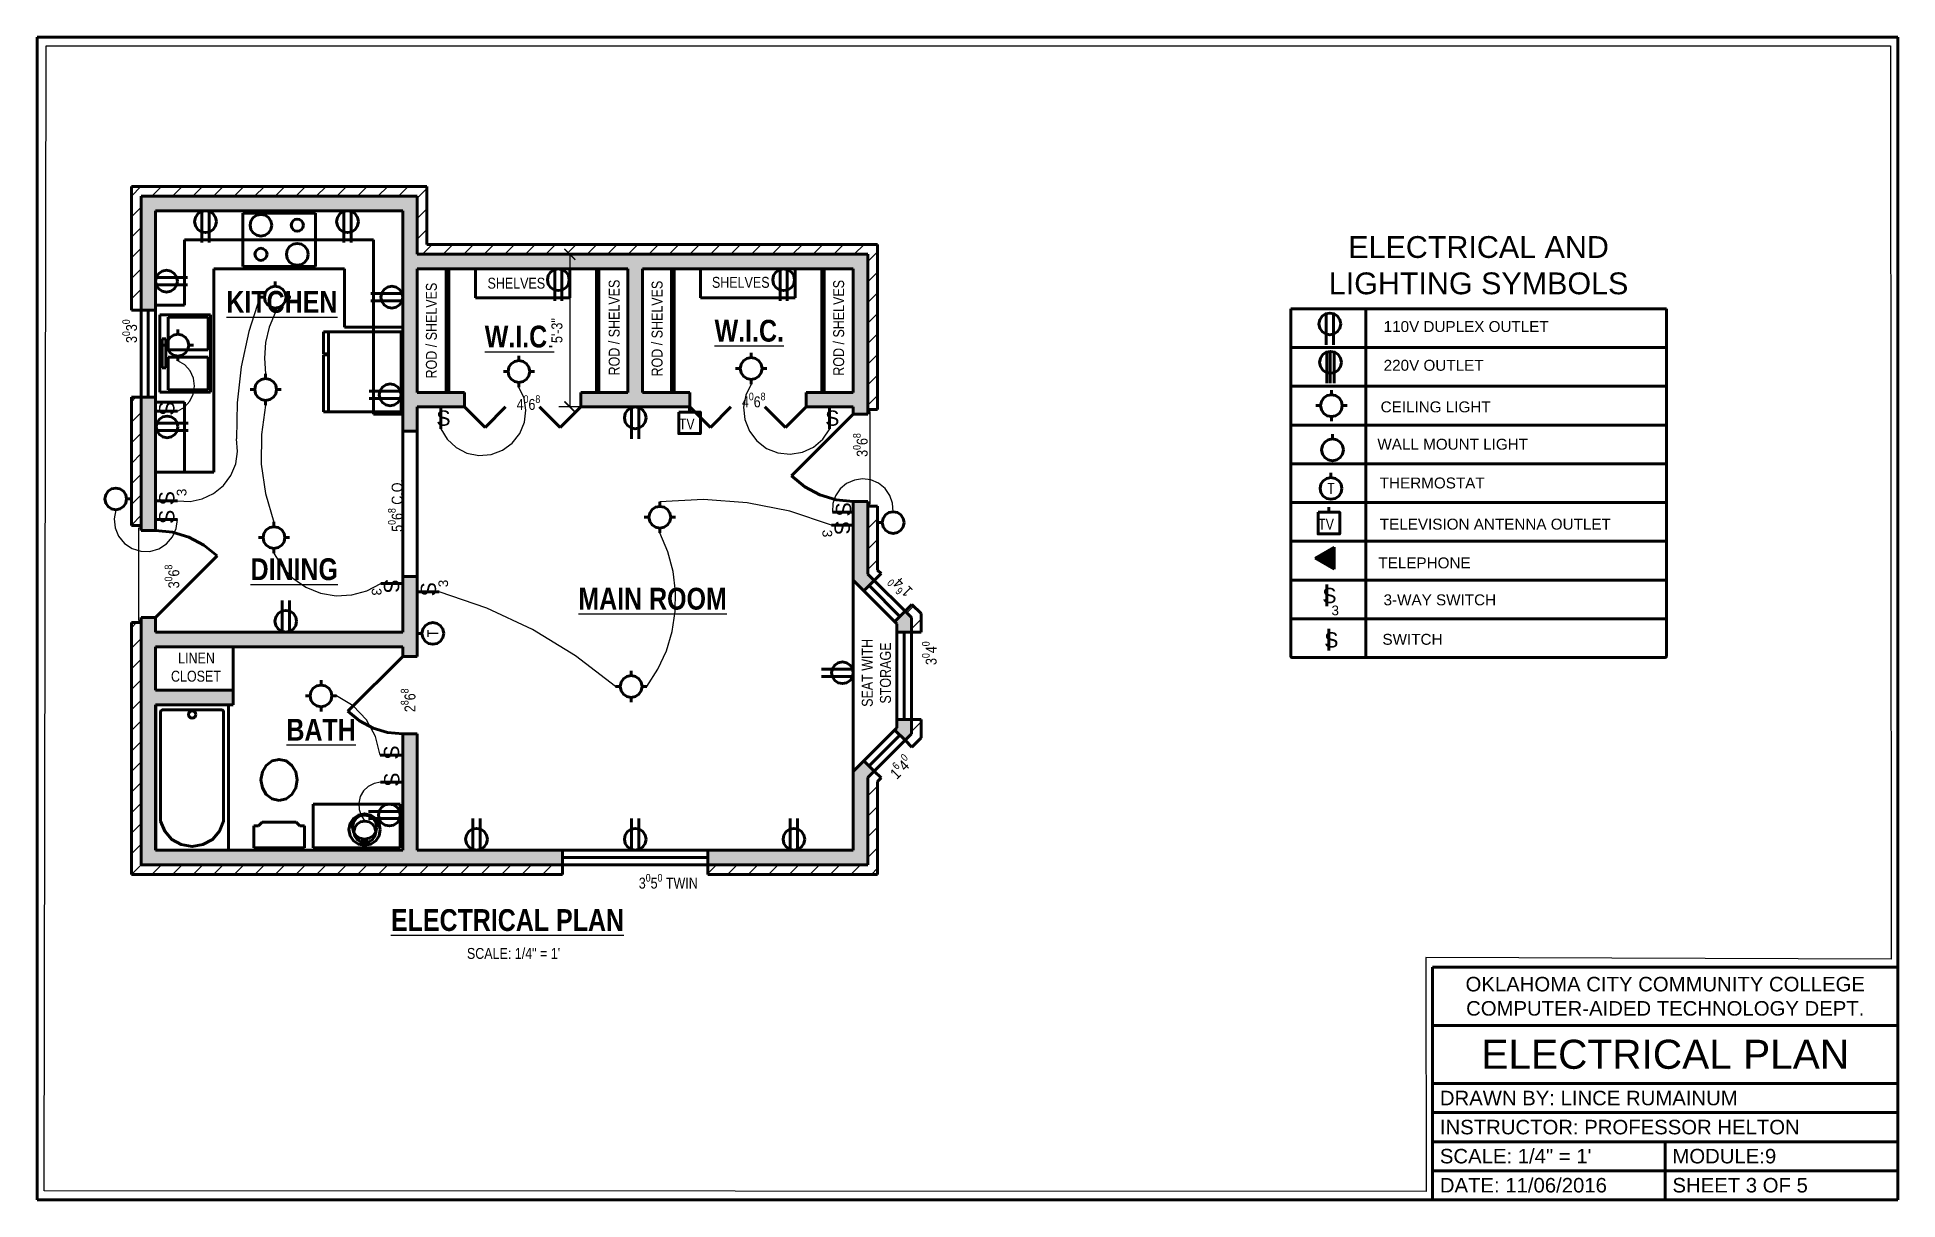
# Paper-space layout 'Electrical Plan' of a CAD drawing. Header units: inches. Extents: x 0.3 to 16.3, y 0.3 to 10.3.
# The model-space entities are those that its viewports show. They can reach past a viewport. Long polylines and large blocks are cut down to what shows.
import ezdxf
from ezdxf.enums import TextEntityAlignment as Align

# ---------------------------------------------------------------- set-up
doc = ezdxf.new("R2010")
doc.units = ezdxf.units.IN
doc.header["$MEASUREMENT"] = 0
for name, pattern in [('CENTER2', [1.125, 0.75, -0.125, 0.125, -0.125]), ('HIDDEN', [0.375, 0.25, -0.125]), ('HIDDEN2', [0.1875, 0.125, -0.0625])]:
    doc.linetypes.add(name, pattern=pattern)
for name, color, linetype, lineweight in [('A-ANNO-DOOR', 251, 'Continuous', 30), ('A-ANNO-GLAZ', 252, 'Continuous', 30), ('A-ANNO-TEXT', 250, 'Continuous', 30), ('A-DOOR', 250, 'Continuous', 60), ('A-EXTR', 1, 'Continuous', 60), ('A-EXTR-PATT', 250, 'Continuous', 30), ('A-FLOR-FIXT', 3, 'Continuous', 60), ('A-FLOR-OTLN', 1, 'Continuous', 30), ('A-FLOR-OVHD', 6, 'HIDDEN2', 60), ('A-FLOR-PFIX', 4, 'Continuous', 60), ('A-FLOR-WDWK', 6, 'Continuous', 60), ('A-GLAZ', 250, 'Continuous', 60), ('A-WALL', 5, 'Continuous', 60), ('A-WALL-PATT', 254, 'Continuous', 30), ('E-LITE', 7, 'Continuous', 60), ('E-LITE-CIRC', 7, 'HIDDEN', 30), ('E-LITE-SWCH', 1, 'Continuous', 60), ('E-POWR', 251, 'Continuous', 60), ('Title Block', 5, 'Continuous', 60), ('Title Block Text', 1, 'Continuous', 30)]:
    doc.layers.add(name, color=color, linetype=linetype, lineweight=lineweight)
doc.layers.add('Viewport', color=1, linetype='Continuous', plot=False)
doc.styles.add('ARCH-NOTES', font='ARIALN.TTF')
doc.styles.add('MS-ROOMNAME', font='arial.ttf', dxfattribs={"height": 9})
doc.styles.get("Standard").update_dxf_attribs({"font": 'arial.ttf'})
doc.dimstyles.new('Architecture', dxfattribs={"dimtxt": 0.09375, "dimasz": 0.09375, "dimexe": 0.09375, "dimexo": 0.0625, "dimgap": 0.0625, "dimtad": 1, "dimdec": 1, "dimzin": 1, "dimdsep": 46, "dimlunit": 4, "dimtxsty": 'ARCH-NOTES', "dimblk": 'ARCHTICK', "dimcen": -0.09, "dimclrd": 256, "dimclre": 256, "dimclrt": 256, "dimadec": 0, "dimazin": 0, "dimtfac": 1, "dimtdec": 1, "dimtofl": 0, "dimtmove": 0, "dimatfit": 2, "dimldrblk": 'DOTSMALL', "dimfxl": 1, "dimtfill": 1, "dimtolj": 1, "dimtzin": 0, "dimlwd": -1, "dimlwe": -1, "dimarcsym": 0})

# ---------------------------------------------------------------- blocks, each defined once
blk = doc.blocks.new('COOKTOP')
for p, q in [((-15, -22), (-15, 0)), ((-15, 0), (0, 0)), ((0, 0), (15, 0)), ((15, 0), (15, -22)), ((15, -22), (-15, -22))]:
    blk.add_line(p, q)
for centre, radius in [((-7.5, -5), 4.5), ((7.5, -5), 2.5), ((-7.5, -17), 2.5), ((7.5, -17), 4.5)]:
    blk.add_circle(centre, radius)
blk = doc.blocks.new('KSINK')
for p, q in [((-16, -21), (-16, 0)), ((-16, 0), (0, 0)), ((0, 0), (16, 0)), ((16, 0), (16, -21)), ((-1.5, -3.5), (-15, -3.5)), ((-15, -3.5), (-15, -20)), ((0, -1), (-6, -1)), ((-6, -1), (-6, -2.5)), ((-6, -2.5), (0, -2.5)), ((-1.5, -20), (-1.5, -3.5)), ((0, -1), (6, -1)), ((6, -2.5), (0, -2.5)), ((1.5, -20), (1.5, -3.5)), ((1.5, -3.5), (15, -3.5)), ((6, -1), (6, -2.5)), ((15, -3.5), (15, -20)), ((16, -21), (-16, -21)), ((-15, -20), (-1.5, -20)), ((15, -20), (1.5, -20))]:
    blk.add_line(p, q)
blk = doc.blocks.new('REF')
for p, q in [((-16.5, -32), (-16.5, 0)), ((-16.5, 0), (0, 0)), ((0, 0), (16.5, 0)), ((16.5, 0), (16.5, -32)), ((-16.5, -30), (-7.5, -30)), ((-7.5, -30), (-7.5, -32)), ((-7.5, -30), (-7, -30)), ((-7, -30), (-7, -32)), ((-7, -30), (16.5, -30)), ((-16.5, -32), (-7.5, -32)), ((-7, -32), (16.5, -32))]:
    blk.add_line(p, q)
blk = doc.blocks.new('DOOR')
blk.add_line((0, 0), (-0.707, 0.707))
blk.add_arc((0, 0), 1, 135, 180)
blk = doc.blocks.new('40BFD')
for p, q in [((8.5, -8.5), (0, 0)), ((8.5, -8.5), (17, 0)), ((39.5, -8.5), (31, 0)), ((48, 0), (39.5, -8.5))]:
    blk.add_line(p, q)
blk = doc.blocks.new('BATHTUB')
for p, q in [((-30, -60), (-30, 0)), ((-30, 0), (0, 0)), ((0, 0), (0, -60)), ((-28, -3), (-28, -48)), ((-27, -2), (-3, -2)), ((-2, -3), (-2, -48)), ((0, -60), (-30, -60))]:
    blk.add_line(p, q)
blk.add_circle((-15, -4), 1.5)
for centre, radius, start, end in [((-27, -3), 1, 90, 180), ((-3, -3), 1, 0, 90), ((-15, -45.2), 13.3, 192.14491, 347.85509)]:
    blk.add_arc(centre, radius, start, end)
blk = doc.blocks.new('BSINK')
for p, q in [((0, 6), (-1.5, 6)), ((-1.5, 6), (-1.5, 5)), ((-1.5, 5), (0, 5)), ((0, 6), (1.5, 6)), ((1.5, 5), (0, 5)), ((1.5, 6), (1.5, 5))]:
    blk.add_line(p, q)
for centre, radius in [((0, 0), 6.5), ((0, -1), 5)]:
    blk.add_circle(centre, radius)
blk = doc.blocks.new('TOILET')
for p, q in [((-10.5, 0), (0, 0)), ((-10.5, 0), (-10.5, -9)), ((0, 0), (10.5, 0)), ((10.5, 0), (10.5, -9)), ((-10.5, -9), (-8.5, -9)), ((-8.5, -9), (-7, -10.5)), ((-7, -10.5), (7, -10.5)), ((8.5, -9), (7, -10.5)), ((10.5, -9), (8.5, -9))]:
    blk.add_line(p, q)
blk.add_ellipse((0, -28), major_axis=(0, 8.5), ratio=0.882353)
blk = doc.blocks.new('110 DUPLEX OUTLET')
for p, q in [((0.26, 1.49), (13.14, 1.49)), ((0.26, -1.49), (13.14, -1.49))]:
    blk.add_line(p, q)
blk.add_circle((4.5, 0), 4.5)
blk.add_attdef('CODE', text='', height=3.96, rotation=90).set_placement((20.18, -1.24), align=Align.CENTER)
blk = doc.blocks.new('SWITCH')
blk.add_line((9, 0), (0, 0))
blk.add_text('S', height=6.3, rotation=90).set_placement((7.76, -1.86))
blk.add_attdef('CODE', (12.73, 1.94), '', height=3.96, rotation=90)
blk = doc.blocks.new('CEILING LIGHT')
for p, q in [((-6.44, 0), (-4.5, 0)), ((0, 4.5), (0, 6.44)), ((4.5, 0), (6.44, 0)), ((0, -6.44), (0, -4.5))]:
    blk.add_line(p, q)
blk.add_circle((0, 0), 4.5)
blk = doc.blocks.new('THERMOSTAT')
blk.add_line((0, 0), (1.94, 0))
blk.add_circle((6.44, 0), 4.5)
at = {"width": 0.8}
blk.add_text('T', height=4.5, rotation=90, dxfattribs=at).set_placement((6.44, 0), align=Align.MIDDLE_CENTER)
blk = doc.blocks.new('WALL MOUT LIGHT FIXTURE')
blk.add_line((0, 0), (1.94, 0))
blk.add_circle((6.44, 0), 4.5)
blk = doc.blocks.new('CABLE TV JACK')
blk.add_line((2.11, 0), (0, 0))
blk.add_lwpolyline([(2.11, -4.5), (11.02, -4.5), (11.02, 4.5), (2.11, 4.5)], close=True)
at = {"width": 0.8}
blk.add_text('TV', height=4.5, rotation=90, dxfattribs=at).set_placement((9.3, -4.37))
blk = doc.blocks.new('PHONE JACK')
blk.add_hatch(color=256).paths.add_polyline_path([(0, 0), (7.79, -4.5), (7.79, 4.5)])
for p, q in [((7.79, 4.5), (0, 0)), ((0, 0), (7.79, -4.5)), ((7.79, -4.5), (7.79, 4.5))]:
    blk.add_line(p, q)
blk = doc.blocks.new('220 DUPLEX OUTLET')
for p, q in [((0.26, 1.49), (13.14, 1.49)), ((0, -0.11), (13.14, -0.11)), ((0.26, -1.49), (13.14, -1.49))]:
    blk.add_line(p, q)
blk.add_circle((4.5, 0), 4.5)
blk = doc.blocks.new('electrical schedule')
for p, q in [((0, 0), (0, -143.5)), ((0, 0), (155, 0)), ((31, 0), (31, -144)), ((155, -143.5), (155, 0)), ((0, -16), (155, -16)), ((0, -32), (155, -32)), ((0, -48), (155, -48)), ((0, -64), (155, -64)), ((0, -80), (155, -80)), ((0, -96), (155, -96)), ((0, -112), (155, -112)), ((0, -128), (155, -128)), ((0.5, -144), (154.5, -144))]:
    blk.add_line(p, q)
for centre, start, end in [((0.5, -143.5), 180, 270), ((154.5, -143.5), 270, 0)]:
    blk.add_arc(centre, 0.5, start, end)
at = {"rotation": 270}
for name, p in [('110 DUPLEX OUTLET', (16.11, -1.76)), ('220 DUPLEX OUTLET', (16.4, -17.62)), ('WALL MOUT LIGHT FIXTURE', (17.2, -51.82)), ('THERMOSTAT', (16.58, -67.72)), ('CABLE TV JACK', (15.72, -81.9)), ('SWITCH', (15.63, -132.1))]:
    blk.add_blockref(name, p, dxfattribs=at)
for name, p in [('CEILING LIGHT', (16.75, -40)), ('PHONE JACK', (10.1, -102.96))]:
    blk.add_blockref(name, p)
blk.add_blockref('SWITCH', (14.85, -113.78), dxfattribs=at).add_auto_attribs({'CODE': '3'})
for s, p in [('110V DUPLEX OUTLET', (38.32, -9.58)), ('220V OUTLET', (38.32, -25.58)), ('CEILING LIGHT', (37.06, -42.75)), ('WALL MOUNT LIGHT', (35.74, -58.17)), ('THERMOSTAT', (36.71, -74.17)), ('TELEVISION ANTENNA OUTLET', (36.73, -91.17)), ('TELEPHONE', (36.14, -107.17)), ('3-WAY SWITCH', (38.28, -122.42)), ('SWITCH', (37.82, -138.72))]:
    blk.add_text(s, height=4.5).set_placement(p)
at = {"insert": (77.5, 30), "char_height": 9, "width": 152, "attachment_point": 2, "style": 'MS-ROOMNAME'}
blk.add_mtext('ELECTRICAL AND \\PLIGHTING SYMBOLS', dxfattribs=at)
blk = doc.blocks.new('_ArchTick')
at = {"color": 0, "linetype": 'ByBlock', "const_width": 0.15}
blk.add_lwpolyline([(-0.5, -0.5), (0.5, 0.5)], dxfattribs=at)
blk = doc.blocks.new('*D46')
at = {"layer": 'Defpoints', "color": 0, "transparency": 16777216}
for p in [(420, 372), (297, 309), (324, 309)]:
    blk.add_point(p, dxfattribs=at)
at = {"layer": 'E-LITE-CIRC', "transparency": 16777216}
for p, q in [((417, 372), (292.5, 372)), ((297, 372), (297, 309)), ((321, 309), (292.5, 309))]:
    blk.add_line(p, q, dxfattribs=at)
at = {"layer": 'E-LITE-CIRC', "transparency": 16777216, "xscale": 4.5, "yscale": 4.5, "zscale": 4.5}
for p, rotation in [((297, 372), 90), ((297, 309), 270)]:
    blk.add_blockref('_ArchTick', p, dxfattribs=dict(at, rotation=rotation))
at = {"layer": 'E-LITE-CIRC', "transparency": 16777216, "insert": (291.7, 340.5), "char_height": 4.5, "attachment_point": 5, "rotation": 90, "style": 'ARCH-NOTES', "bg_fill": 3, "box_fill_scale": 1.25, "bg_fill_color": 256, "bg_fill_true_color": 13158600, "bg_fill_transparency": 0}
blk.add_mtext('\\A1;5\'-3"', dxfattribs=at)
blk = doc.blocks.new('_DotSmall')
at = {"color": 0, "linetype": 'ByBlock', "const_width": 0.5}
blk.add_lwpolyline([(-0.0625, 0, 1), (0.0625, 0, 1)], format="xyb", close=True, dxfattribs=at)

msp = doc.modelspace()

# ---------------------------------------------------------------- hatches: boundary and pattern name
at = {"layer": 'A-EXTR-PATT'}
h = msp.add_hatch(dxfattribs=at)
h.set_pattern_fill('_USER', color=256, scale=6, angle=45, pattern_type=0)
h.set_pattern_definition([(45, (0, 0), (-4.24264, 4.24264), [])])
h.paths.add_polyline_path([(120, 313), (116, 313), (116, 259.99), (120, 259.99)])
h.paths.add_polyline_path([(424, 376), (238, 376), (238, 400), (116, 400), (116, 349), (120, 349), (120, 396), (234, 396), (234, 372), (420, 372), (420, 308), (424, 308)])
h.paths.add_polyline_path([(424, 268.01), (420, 268.01), (420, 240), (422.64, 237.36), (425.46, 240.19), (424, 241.66)])
h.paths.add_polyline_path([(442, 223.66), (438.19, 227.46), (435.36, 224.64), (438, 222), (438, 216), (442, 216)])
h.paths.add_polyline_path([(442, 180), (438, 180), (438, 174), (435.36, 171.36), (438.19, 168.54), (442, 172.34)])
h.paths.add_polyline_path([(424, 154.34), (425.46, 155.81), (422.64, 158.64), (420, 156), (420, 120), (354, 120), (354, 116), (424, 116)])
h.paths.add_polyline_path([(294, 120), (120, 120), (120, 220), (116, 220), (116, 116), (294, 116)])
at = {"layer": 'A-WALL-PATT'}
h = msp.add_hatch(color=256, dxfattribs=at)
h.dxf.hatch_style = 1
h.paths.add_polyline_path([(420, 372), (234, 372), (234, 396), (120, 396), (120, 349), (126, 349), (126, 390), (228, 390), (228, 299), (234, 299), (234, 309), (253.5, 309), (253.5, 315), (234, 315), (234, 366), (321, 366), (321, 315), (301.5, 315), (301.5, 309), (346.5, 309), (346.5, 315), (327, 315), (327, 366), (414, 366), (414, 315), (394.5, 315), (394.5, 309), (414, 309), (414, 306), (420, 306)])
h.paths.add_polyline_path([(126, 313), (120, 313), (120, 258), (126, 258)])
h.paths.add_polyline_path([(234, 239), (228, 239), (228, 216), (126, 216), (126, 222), (120, 222), (120, 120), (294, 120), (294, 126), (234, 126), (234, 174), (228, 174), (228, 126), (126, 126), (126, 186), (158, 186), (158, 192), (126, 192), (126, 210), (228, 210), (228, 206), (234, 206)])
h.paths.add_polyline_path([(420, 156), (422.64, 158.64), (418.39, 162.88), (414, 158.49), (414, 126), (354, 126), (354, 120), (420, 120)])
h.paths.add_polyline_path([(438, 180), (432, 180), (432, 176.49), (431.12, 175.61), (435.36, 171.36), (438, 174)])
h.paths.add_polyline_path([(438, 222), (435.36, 224.64), (431.12, 220.39), (432, 219.51), (432, 216), (438, 216)])
h.paths.add_polyline_path([(420, 270), (414, 270), (414, 237.51), (418.39, 233.12), (422.64, 237.36), (420, 240)])

# ---------------------------------------------------------------- linework, layer by layer
at = {"layer": 'A-DOOR', "linetype": 'HIDDEN'}
for p, q in [((228, 299), (228, 239)), ((234, 299), (234, 239))]:
    msp.add_line(p, q, dxfattribs=at)
at = {"layer": 'A-EXTR'}
for p, q in [((238, 400), (116, 400)), ((116, 400), (116, 349)), ((238, 376), (238, 400)), ((424, 376), (238, 376)), ((424, 308), (424, 376)), ((120, 349), (116, 349)), ((120, 313), (116, 313)), ((116, 313), (116, 259.99)), ((420, 308), (424, 308)), ((420, 268.01), (424, 268.01)), ((424, 241.66), (424, 268.01)), ((120, 259.99), (116, 259.99)), ((422.64, 237.36), (425.46, 240.19)), ((425.46, 240.19), (424, 241.66)), ((435.36, 224.64), (438.19, 227.46)), ((442, 223.66), (438.19, 227.46)), ((442, 216), (442, 223.66)), ((120, 220), (116, 220)), ((116, 220), (116, 116)), ((438, 216), (442, 216)), ((438, 180), (442, 180)), ((442, 172.34), (442, 180)), ((435.36, 171.36), (438.19, 168.54)), ((438.19, 168.54), (442, 172.34)), ((422.64, 158.64), (425.46, 155.81)), ((424, 154.34), (425.46, 155.81)), ((424, 116), (424, 154.34)), ((116, 116), (294, 116)), ((294, 120), (294, 116)), ((354, 120), (354, 116)), ((354, 116), (424, 116))]:
    msp.add_line(p, q, dxfattribs=at)
at = {"layer": 'A-FLOR-OTLN'}
for p, q in [((420.99, 306.98), (420, 306.98)), ((420.99, 269), (420.99, 306.98)), ((420, 269), (420.99, 269)), ((120, 259.01), (119, 259.01)), ((119, 259.01), (119, 220.99)), ((119, 220.99), (120, 220.99))]:
    msp.add_line(p, q, dxfattribs=at)
at = {"layer": 'A-FLOR-OVHD'}
for p, q in [((216, 378), (138, 378)), ((138, 378), (138, 351)), ((216, 305.99), (216, 378)), ((138, 351), (126, 351)), ((138, 311), (126, 311)), ((138, 311), (138, 282)), ((216, 305.99), (228, 305.99))]:
    msp.add_line(p, q, dxfattribs=at)
at = {"layer": 'A-FLOR-WDWK'}
for p, q in [((204, 366), (150, 366)), ((150, 366), (150, 282)), ((204, 341.99), (204, 366)), ((246, 315), (246, 366)), ((258, 354), (258, 366)), ((297, 354), (297, 366)), ((309, 315), (309, 366)), ((339, 315), (339, 366)), ((351, 354), (351, 366)), ((390, 354), (390, 366)), ((402, 315), (402, 366)), ((297, 354), (258, 354)), ((390, 354), (351, 354)), ((204, 341.99), (228, 341.99)), ((150, 282), (126, 282)), ((414, 158.49), (414, 237.51)), ((158, 192), (158, 210)), ((227, 145), (191, 145)), ((191, 145), (191, 127)), ((227, 127), (227, 145)), ((191, 127), (227, 127))]:
    msp.add_line(p, q, dxfattribs=at)
at = {"layer": 'A-FLOR-WDWK', "linetype": 'CENTER2', "ltscale": 0.5}
for p, q in [((247, 315), (247, 366)), ((308, 315), (308, 366)), ((340, 315), (340, 366)), ((401, 315), (401, 366))]:
    msp.add_line(p, q, dxfattribs=at)
at = {"layer": 'A-GLAZ'}
for p, q in [((126, 349), (120, 349)), ((123, 349), (123, 313)), ((126, 313), (120, 313)), ((422.64, 237.36), (418.39, 233.12)), ((420.51, 235.24), (433.24, 222.51)), ((435.36, 224.64), (431.12, 220.39)), ((438, 216), (432, 216)), ((435, 216), (435, 180)), ((438, 180), (432, 180)), ((420.51, 160.76), (433.24, 173.49)), ((435.36, 171.36), (431.12, 175.61)), ((422.64, 158.64), (418.39, 162.88)), ((294, 120), (294, 126)), ((294, 123), (354, 123)), ((354, 120), (354, 126))]:
    msp.add_line(p, q, dxfattribs=at)
at = {"layer": 'A-WALL'}
for p, q in [((234, 396), (120, 396)), ((120, 396), (120, 258)), ((234, 372), (234, 396)), ((228, 390), (126, 390)), ((126, 390), (126, 258)), ((228, 299), (228, 390)), ((420, 372), (234, 372)), ((420, 306), (420, 372)), ((234, 315), (234, 366)), ((321, 366), (234, 366)), ((321, 315), (321, 366)), ((414, 366), (327, 366)), ((327, 315), (327, 366)), ((414, 315), (414, 366)), ((253.5, 315), (234, 315)), ((253.5, 309), (253.5, 315)), ((321, 315), (301.5, 315)), ((301.5, 309), (301.5, 315)), ((346.5, 315), (327, 315)), ((346.5, 309), (346.5, 315)), ((414, 315), (394.5, 315)), ((394.5, 309), (394.5, 315)), ((234, 299), (234, 309)), ((253.5, 309), (234, 309)), ((346.5, 309), (301.5, 309)), ((414, 309), (394.5, 309)), ((414, 306), (414, 309)), ((420, 306), (414, 306)), ((228, 299), (234, 299)), ((414, 237.51), (414, 270)), ((420, 270), (414, 270)), ((420, 240), (420, 270)), ((126, 258), (120, 258)), ((228, 216), (228, 239)), ((228, 239), (234, 239)), ((234, 206), (234, 239)), ((438, 222), (420, 240)), ((432, 219.51), (414, 237.51)), ((126, 222), (120, 222)), ((120, 222), (120, 120)), ((126, 222), (126, 216)), ((126, 216), (228, 216)), ((432, 176.49), (432, 219.51)), ((438, 174), (438, 222)), ((126, 210), (228, 210)), ((126, 210), (126, 192)), ((228, 206), (228, 210)), ((228, 206), (234, 206)), ((126, 192), (158, 192)), ((126, 186), (158, 186)), ((126, 186), (126, 126)), ((158, 192), (158, 186)), ((228, 126), (228, 174)), ((228, 174), (234, 174)), ((234, 126), (234, 174)), ((414, 158.49), (432, 176.49)), ((420, 156), (438, 174)), ((414, 126), (414, 158.49)), ((420, 120), (420, 156)), ((126, 126), (228, 126)), ((234, 126), (414, 126)), ((120, 120), (420, 120))]:
    msp.add_line(p, q, dxfattribs=at)
at = {"layer": 'E-LITE-CIRC'}
for centre, radius, start, end in [((313.88, 300.48), 154.59, 159.61417, 181.72752), ((212.04, 329.19), 41.13, 152.9553, 189.15137), ((130.8, 317.69), 11.27, 291.85538, 67.17344), ((260.58, 307.26), 18.33, 203.3273, 32.81095), ((387.43, 308.13), 18.69, 146.56161, 334.19784), ((254.68, 291.44), 85.24, 167.58617, 200.57527), ((138.61, 291.18), 21.26, 260.23207, 12.60845), ((417.9, 266.7), 12.58, 355.6392, 184.95941), ((350.49, 125.06), 145.74, 68.0241, 96.43319), ((121.93, 262.31), 13.07, 161.24895, 0.95019), ((280.45, 229.64), 60.27, 323.23375, 26.98693), ((202.19, 260.98), 29.98, 204.37842, 304.10292), ((191.73, 49.54), 190.14, 49.24562, 74.35754), ((188.66, 161.91), 30.28, 6.25621, 66.48786), ((219.33, 144.53), 9.51, 92.80016, 223.10176)]:
    msp.add_arc(centre, radius, start, end, dxfattribs=at)

# ---------------------------------------------------------------- block references
at = {"layer": 'A-DOOR'}
for p in [(253.5, 309), (346.5, 309)]:
    msp.add_blockref('40BFD', p, dxfattribs=at)
for p, xscale, yscale, zscale, rotation in [((414, 306), 36, 36, 36, 90), ((126, 222), 36, 36, 36, 269.9999999999997), ((228, 206), 31.99999999999985, 31.99999999999985, 31.99999999999985, 90)]:
    msp.add_blockref('DOOR', p, dxfattribs=dict(at, xscale=xscale, yscale=yscale, zscale=zscale, rotation=rotation))
at = {"layer": 'A-FLOR-FIXT'}
msp.add_blockref('COOKTOP', (177, 389.01), dxfattribs=at)
for name, p, rotation in [('KSINK', (127.74, 331.08), 90), ('REF', (227.33, 323.47), 270)]:
    msp.add_blockref(name, p, dxfattribs=dict(at, rotation=rotation))
at = {"layer": 'A-FLOR-PFIX'}
msp.add_blockref('BATHTUB', (156.08, 186), dxfattribs=at)
at = {"layer": 'A-FLOR-PFIX', "rotation": 180}
for name, p in [('TOILET', (177, 127)), ('BSINK', (212.27, 134.51))]:
    msp.add_blockref(name, p, dxfattribs=at)
at = {"layer": 'E-LITE'}
for p, rotation in [((116, 271.01), 180), ((212.39, 127.1), 90)]:
    msp.add_blockref('WALL MOUT LIGHT FIXTURE', p, dxfattribs=dict(at, rotation=rotation))
msp.add_blockref('WALL MOUT LIGHT FIXTURE', (424, 261.24), dxfattribs=at)
at = {"layer": 'E-LITE-SWCH'}
for p in [(126, 307.23), (405.36, 265.61), (126, 262.53), (218.77, 165.21), (218.87, 154.03)]:
    msp.add_blockref('SWITCH', p, dxfattribs=at)
at = {"layer": 'E-LITE-SWCH', "rotation": 270}
for p in [(243.75, 309), (404.25, 309)]:
    msp.add_blockref('SWITCH', p, dxfattribs=at)
at = {"layer": 'E-LITE-SWCH'}
for p in [(126, 270.23), (234, 232.63)]:
    msp.add_blockref('SWITCH', p, dxfattribs=at).add_auto_attribs({'CODE': '3'})
for p, rotation in [((414.03, 260.21), 180), ((228, 236.15), 180.0000000000001)]:
    msp.add_blockref('SWITCH', p, dxfattribs=dict(at, rotation=rotation)).add_auto_attribs({'CODE': '3'})
at = {"layer": 'E-POWR'}
for name, p, rotation in [('110 DUPLEX OUTLET', (146.62, 390), 270), ('110 DUPLEX OUTLET', (205.25, 390), 270), ('110 DUPLEX OUTLET', (292.25, 366), 270), ('110 DUPLEX OUTLET', (385.25, 366), 270), ('110 DUPLEX OUTLET', (228, 354.29), 180), ('110 DUPLEX OUTLET', (227.33, 314), 180), ('110 DUPLEX OUTLET', (324, 309), 269.9999999999999), ('CABLE TV JACK', (346.43, 309), 269.9999999999999), ('110 DUPLEX OUTLET', (179.74, 216), 90.00000000000004), ('110 DUPLEX OUTLET', (414, 199.25), 180), ('110 DUPLEX OUTLET', (227, 140.5), 180), ('110 DUPLEX OUTLET', (258.5, 126), 89.99999999999999), ('110 DUPLEX OUTLET', (324, 126), 89.99999999999999), ('110 DUPLEX OUTLET', (389.5, 126), 89.99999999999999)]:
    msp.add_blockref(name, p, dxfattribs=dict(at, rotation=rotation))
for name, p in [('electrical schedule', (594.61, 349.52)), ('110 DUPLEX OUTLET', (126, 360.9)), ('CEILING LIGHT', (175.41, 354.33)), ('CEILING LIGHT', (135.18, 334.52)), ('CEILING LIGHT', (371.84, 324.87)), ('CEILING LIGHT', (171.43, 316.21)), ('CEILING LIGHT', (275.99, 323.63)), ('110 DUPLEX OUTLET', (126.25, 300.75)), ('CEILING LIGHT', (334.16, 263.44)), ('CEILING LIGHT', (174.88, 255.05)), ('THERMOSTAT', (234, 215.5)), ('CEILING LIGHT', (322.3, 193.57)), ('CEILING LIGHT', (194.3, 189.68))]:
    msp.add_blockref(name, p, dxfattribs=at)

# ---------------------------------------------------------------- texts
at = {"layer": 'A-ANNO-DOOR', "char_height": 4.5, "attachment_point": 1, "rotation": 90, "style": 'ARCH-NOTES'}
for s, width, insert in [('\\A1;3{\\H0.7x;\\S0^ ;}6{\\H0.7x;\\S8^ ;} ', 11.1589, (413.89, 288.39)), ('\\A1;5{\\H0.7x;\\S0^ ;}6{\\H0.7x;\\S8^ ;} C.O. ', 22.4022, (221.93, 257.44)), ('\\A1;3{\\H0.7x;\\S0^ ;}6{\\H0.7x;\\S8^ ;} ', 11.1589, (129.74, 234.11)), ('\\A1;2{\\H0.7x;\\S8^ ;}6{\\H0.7x;\\S8^ ;} ', 11.1589, (227.24, 183))]:
    msp.add_mtext_dynamic_manual_height_columns(s, width=width, gutter_width=22.5, heights=[0], dxfattribs=dict(at, insert=insert))
at = {"layer": 'A-ANNO-GLAZ', "char_height": 4.5, "attachment_point": 1, "style": 'ARCH-NOTES'}
for s, insert, rotation in [('\\A1;3{\\H0.7x;\\S0^ ;}3{\\H0.7x;\\S0^ ;} ', (112.3, 335.4), 90), ('\\A1;1{\\H0.7x;\\S6^ ;}4{\\H0.7x;\\S0^ ;} ', (434.57, 229.11), 135), ('\\A1;3{\\H0.7x;\\S0^ ;}4{\\H0.7x;\\S0^ ;} ', (442.36, 202.45), 90), ('\\A1;1{\\H0.7x;\\S6^ ;}4{\\H0.7x;\\S0^ ;} ', (427.72, 159.21), 45)]:
    msp.add_mtext_dynamic_manual_height_columns(s, width=11.1589, gutter_width=22.5, heights=[4.6], dxfattribs=dict(at, insert=insert, rotation=rotation))
at = {"layer": 'A-ANNO-GLAZ', "insert": (325.47, 116.18), "char_height": 4.5, "attachment_point": 1, "style": 'ARCH-NOTES'}
msp.add_mtext_dynamic_manual_height_columns('\\A1;3{\\H0.7x;\\S0^ ;}5{\\H0.7x;\\S0^ ;} TWIN ', width=28.1791, gutter_width=22.5, heights=[4.6], dxfattribs=at)
at = {"layer": 'A-ANNO-TEXT', "attachment_point": 1, "style": 'ARCH-NOTES'}
for s, insert, char_height, width in [('\\pi1.0234;SHELVES', (262, 362.33), 4.5, 25.3234), ('\\pi0.91576;SHELVES', (354.75, 362.68), 4.5, 25.1081), ('\\pi3.32094;{\\fArial Narrow|b1|i0|c0|p34;\\LKITCHEN}', (151.91, 356.89), 9, 50.8622), ('\\pi2.89187;{\\fArial Narrow|b1|i0|c0|p34;\\LW.I.C.}', (258.99, 342.55), 9, 33.6801), ('\\pi2.78422;{\\fArial Narrow|b1|i0|c0|p34;\\LW.I.C.}', (353.98, 344.96), 9, 33.4648), ('\\pi3.73703;{\\fArial Narrow|b1|i0|c0|p34;\\LDINING}', (161.47, 246.5), 9, 42.1848), ('\\pi1.44205;{\\fArial Narrow|b1|i0|c0|p34;\\LMAIN ROOM}', (299.07, 234.32), 9, 62.7163), ('\\pi4.25788;LINEN \\P\\pi1.30649;CLOSET', (131.05, 207.58), 4.5, 22.8967), ('\\pi1.40791;{\\fArial Narrow|b1|i0|c0|p34;\\LBATH}', (178.62, 180.22), 9, 29.9018)]:
    msp.add_mtext(s, dxfattribs=dict(at, insert=insert, char_height=char_height, width=width))
at = {"layer": 'A-ANNO-TEXT', "char_height": 4.5, "attachment_point": 1, "rotation": 90, "style": 'ARCH-NOTES'}
for s, insert, width in [('\\pi0.87118;ROD / SHELVES', (313.05, 321.13), 40.6093), ('\\pi1.54386;ROD / SHELVES', (405.71, 320.35), 41.9547), ('\\pi2.0553;ROD / SHELVES', (237.6, 318.69), 42.9776), ('\\pi1.30177;ROD / SHELVES', (330.76, 320.27), 41.4705), ('\\pi0.65025;SEAT WITH \\P\\pi2.0024;STORAGE', (417.52, 184.52), 28.7026)]:
    msp.add_mtext(s, dxfattribs=dict(at, insert=insert, width=width))

# ---------------------------------------------------------------- next in the draw order: dimensions: what is measured, and where the dimension line sits
at = {"layer": 'E-LITE-CIRC'}
dim = msp.add_linear_dim(base=(297, 309), p1=(420, 372), p2=(324, 309), angle=90, dimstyle='Architecture', dxfattribs=at)
dim.commit()
dim.dimension.update_dxf_attribs({"geometry": '*D46', "text_midpoint": (291.7, 340.5)})

# ---------------------------------------------------------------- next in the draw order: texts
at = {"layer": 'A-ANNO-DOOR', "char_height": 4.5, "attachment_point": 1, "style": 'ARCH-NOTES'}
for insert in [(368.02, 314.88), (275.04, 313.81)]:
    msp.add_mtext_dynamic_manual_height_columns('\\A1;4{\\H0.7x;\\S0^ ;}6{\\H0.7x;\\S8^ ;} ', width=11.1589, gutter_width=22.5, heights=[0], dxfattribs=dict(at, insert=insert))

psp = doc.layouts.new('Electrical Plan')

# ---------------------------------------------------------------- linework, layer by layer
at = {"layer": 'Title Block'}
for p, q in [((0.306, 0.307), (0.306, 10.307)), ((0.306, 10.307), (16.306, 10.307)), ((16.306, 10.307), (16.306, 2.307)), ((12.306, 0.307), (12.306, 2.307)), ((12.306, 2.307), (16.306, 2.307)), ((16.306, 2.307), (16.306, 0.307)), ((12.306, 1.807), (16.306, 1.807)), ((12.306, 1.307), (16.306, 1.307)), ((12.306, 1.057), (16.306, 1.057)), ((12.306, 0.807), (16.306, 0.807)), ((14.306, 0.807), (14.306, 0.307)), ((12.306, 0.557), (16.306, 0.557)), ((0.306, 0.307), (16.306, 0.307)), ((16.306, 0.307), (12.306, 0.307))]:
    psp.add_line(p, q, dxfattribs=at)
at = {"layer": 'Viewport'}
psp.add_lwpolyline([(0.384, 10.233), (16.242, 10.233), (16.249, 2.376), (12.246, 2.391), (12.25, 0.377), (0.367, 0.384)], close=True, dxfattribs=at)

# ---------------------------------------------------------------- texts
at = {"layer": 'A-ANNO-TEXT', "attachment_point": 1, "style": 'ARCH-NOTES'}
for s, width, gutter_width, insert, char_height in [('\\pi0.02497;{\\fArial Narrow|b1|i0|c0|p34;\\LELECTRICAL PLAN}', 2.02139, 0.938, (3.323, 2.807), 0.1875), ('\\A1;\\pi0.52812;SCALE: 1/4" = 1\'', 1.84812, 0.469, (3.473, 2.473), 0.09375)]:
    psp.add_mtext_dynamic_manual_height_columns(s, width=width, gutter_width=gutter_width, heights=[0], dxfattribs=dict(at, insert=insert, char_height=char_height))
at = {"layer": 'Title Block Text'}
for s, p in [('DRAWN BY: LINCE RUMAINUM', (12.368, 1.12)), ('INSTRUCTOR: PROFESSOR HELTON', (12.368, 0.87)), ('SCALE: 1/4" = 1\'', (12.368, 0.62)), ('MODULE:9', (14.368, 0.62)), ('DATE: 11/06/2016', (12.368, 0.37)), ('SHEET 3 OF 5', (14.368, 0.37))]:
    psp.add_text(s, height=0.125, dxfattribs=at).set_placement(p)
at = {"layer": 'Title Block Text', "attachment_point": 5}
for s, gutter_width, heights, insert, char_height in [('OKLAHOMA CITY COMMUNITY COLLEGE\\PCOMPUTER-AIDED TECHNOLOGY DEPT.', 0.625, [0], (14.306, 2.057), 0.125), ('ELECTRICAL PLAN', 1.25, [0.259], (14.306, 1.557), 0.25)]:
    psp.add_mtext_dynamic_manual_height_columns(s, width=4, gutter_width=gutter_width, heights=heights, dxfattribs=dict(at, insert=insert, char_height=char_height))

# ---------------------------------------------------------------- viewports
at = {"layer": 'Viewport'}
vp = psp.add_viewport(center=(8.308, 5.305), size=(15.882, 9.85593), view_center_point=(461.249, 221.549), view_height=473.08456, dxfattribs=at)
vp.dxf.flags = 0x10000  # cut along an outline
vp.dxf.clipping_boundary_handle = psp.add_lwpolyline([(0.384, 10.233), (16.242, 10.233), (16.249, 2.376), (12.246, 2.391), (12.25, 0.377), (0.367, 0.384)], format="xyb", close=True, dxfattribs={"invisible": 1}).dxf.handle

doc.saveas('drawing.dxf')
